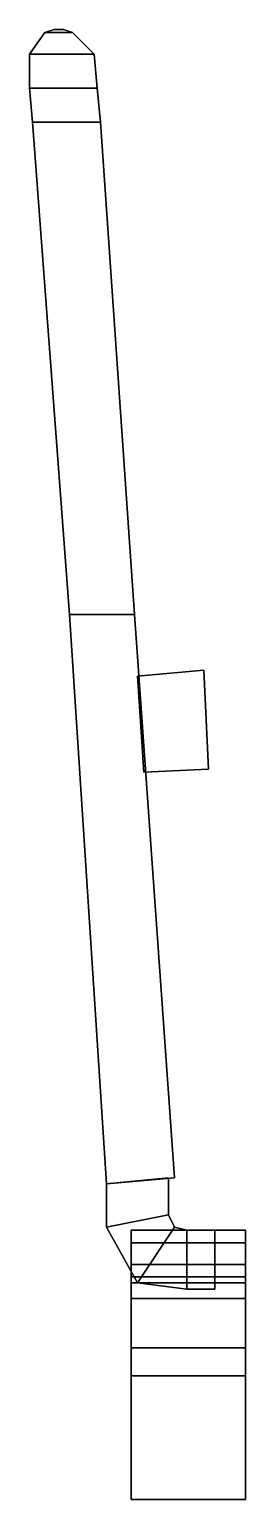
# Model space of a CAD drawing. Extents: x -0.1 to 0.6, y -4.7 to 0.05.
import ezdxf

# ---------------------------------------------------------------- set-up
doc = ezdxf.new("R2010")
doc.units = 0
doc.layers.add('SUPPORT', color=6, linetype='CONTINUOUS')

msp = doc.modelspace()

# ---------------------------------------------------------------- linework, layer by layer
at = {"layer": 'SUPPORT'}
for points in [[(0.01, 0.05, 0.17), (0.04, 0.04, 0.17), (-0.05, 0.04, 0.17), (-0.02, 0.05, 0.17)], [(-0.05, 0.04, 0.24), (0.04, 0.04, 0.24), (0.01, 0.05, 0.24), (-0.02, 0.05, 0.24)], [(-0.02, 0.05, 0.17), (-0.05, 0.04, 0.17), (-0.05, 0.04, 0.24), (-0.02, 0.05, 0.24)], [(-0.02, 0.05, -0.24), (-0.05, 0.04, -0.24), (-0.05, 0.04, -0.17), (-0.02, 0.05, -0.17)], [(0.01, 0.05, -0.24), (0.04, 0.04, -0.24), (-0.05, 0.04, -0.24), (-0.02, 0.05, -0.24)], [(-0.05, 0.04, -0.17), (0.04, 0.04, -0.17), (0.01, 0.05, -0.17), (-0.02, 0.05, -0.17)], [(-0.02, 0.05, 0.24), (0.01, 0.05, 0.24), (0.01, 0.05, 0.17), (-0.02, 0.05, 0.17)], [(-0.02, 0.05, -0.17), (0.01, 0.05, -0.17), (0.01, 0.05, -0.24), (-0.02, 0.05, -0.24)], [(0.01, 0.05, 0.24), (0.04, 0.04, 0.24), (0.04, 0.04, 0.17), (0.01, 0.05, 0.17)], [(0.01, 0.05, -0.17), (0.04, 0.04, -0.17), (0.04, 0.04, -0.24), (0.01, 0.05, -0.24)], [(-0.1, -0.03, 0.24), (0.11, -0.03, 0.24), (0.04, 0.04, 0.24), (-0.05, 0.04, 0.24)], [(0.04, 0.04, 0.17), (0.11, -0.03, 0.17), (-0.1, -0.03, 0.17), (-0.05, 0.04, 0.17)], [(-0.05, 0.04, 0.17), (-0.1, -0.03, 0.17), (-0.1, -0.03, 0.24), (-0.05, 0.04, 0.24)], [(-0.05, 0.04, -0.24), (-0.1, -0.03, -0.24), (-0.1, -0.03, -0.17), (-0.05, 0.04, -0.17)], [(0.04, 0.04, -0.24), (0.11, -0.03, -0.24), (-0.1, -0.03, -0.24), (-0.05, 0.04, -0.24)], [(-0.1, -0.03, -0.17), (0.11, -0.03, -0.17), (0.04, 0.04, -0.17), (-0.05, 0.04, -0.17)], [(0.04, 0.04, 0.24), (0.11, -0.03, 0.24), (0.11, -0.03, 0.17), (0.04, 0.04, 0.17)], [(0.04, 0.04, -0.17), (0.11, -0.03, -0.17), (0.11, -0.03, -0.24), (0.04, 0.04, -0.24)], [(-0.1, -0.14, 0.24), (0.12, -0.14, 0.24), (0.11, -0.03, 0.24), (-0.1, -0.03, 0.24)], [(0.11, -0.03, 0.17), (0.12, -0.14, 0.17), (-0.1, -0.14, 0.17), (-0.1, -0.03, 0.17)], [(-0.1, -0.03, 0.17), (-0.1, -0.14, 0.17), (-0.1, -0.14, 0.24), (-0.1, -0.03, 0.24)], [(-0.1, -0.03, -0.24), (-0.1, -0.14, -0.24), (-0.1, -0.14, -0.17), (-0.1, -0.03, -0.17)], [(0.11, -0.03, -0.24), (0.12, -0.14, -0.24), (-0.1, -0.14, -0.24), (-0.1, -0.03, -0.24)], [(-0.1, -0.14, -0.17), (0.12, -0.14, -0.17), (0.11, -0.03, -0.17), (-0.1, -0.03, -0.17)], [(0.11, -0.03, 0.24), (0.12, -0.14, 0.24), (0.12, -0.14, 0.17), (0.11, -0.03, 0.17)], [(0.11, -0.03, -0.17), (0.12, -0.14, -0.17), (0.12, -0.14, -0.24), (0.11, -0.03, -0.24)], [(-0.09, -0.25, 0.24), (0.13, -0.25, 0.24), (0.12, -0.14, 0.24), (-0.1, -0.14, 0.24)], [(0.12, -0.14, 0.17), (0.13, -0.25, 0.07), (-0.09, -0.25, 0.07), (-0.1, -0.14, 0.17)], [(-0.1, -0.14, 0.17), (-0.09, -0.25, 0.07), (-0.09, -0.25, 0.24), (-0.1, -0.14, 0.24)], [(-0.1, -0.14, -0.24), (-0.09, -0.25, -0.24), (-0.09, -0.25, -0.06), (-0.1, -0.14, -0.17)], [(0.12, -0.14, -0.24), (0.13, -0.25, -0.24), (-0.09, -0.25, -0.24), (-0.1, -0.14, -0.24)], [(-0.09, -0.25, -0.06), (0.13, -0.25, -0.06), (0.12, -0.14, -0.17), (-0.1, -0.14, -0.17)], [(0.12, -0.14, 0.24), (0.13, -0.25, 0.24), (0.13, -0.25, 0.07), (0.12, -0.14, 0.17)], [(0.12, -0.14, -0.17), (0.13, -0.25, -0.06), (0.13, -0.25, -0.24), (0.12, -0.14, -0.24)], [(0.13, -0.25, -0.24), (0.24, -1.84, -0.42), (0.03, -1.84, -0.42), (-0.09, -0.25, -0.24)], [(0.03, -1.84, -0.06), (0.24, -1.84, -0.06), (0.13, -0.25, 0.24), (-0.09, -0.25, 0.24)], [(-0.09, -0.25, 0.24), (0.13, -0.25, 0.24), (0.13, -0.25, -0.24), (-0.09, -0.25, -0.24)], [(-0.09, -0.25, -0.24), (0.03, -1.84, -0.42), (0.03, -1.84, -0.06), (-0.09, -0.25, 0.24)], [(0.13, -0.25, 0.24), (0.24, -1.84, -0.06), (0.24, -1.84, -0.42), (0.13, -0.25, -0.24)], [(0.15, -3.68, -0.39), (0.37, -3.66, -0.39), (0.24, -1.84, -0.06), (0.03, -1.84, -0.06)], [(0.24, -1.84, -0.42), (0.37, -3.66, -0.62), (0.15, -3.68, -0.63), (0.03, -1.84, -0.42)], [(0.03, -1.84, -0.42), (0.15, -3.68, -0.63), (0.15, -3.68, -0.39), (0.03, -1.84, -0.06)], [(0.24, -1.84, -0.06), (0.37, -3.66, -0.39), (0.37, -3.66, -0.62), (0.24, -1.84, -0.42)], [(0.48, -2.34, -0.3), (0.27, -2.35, -0.3), (0.25, -2.04, -0.3), (0.465, -2.02, -0.3)], [(0.27, -2.35, -0.3), (0.48, -2.34, -0.3), (0.465, -2.02, -0.3), (0.25, -2.04, -0.3)], [(0.15, -3.68, -0.63), (0.37, -3.66, -0.62), (0.37, -3.66, -0.39), (0.15, -3.68, -0.39)], [(0.15, -3.82, -0.41), (0.35, -3.78, -0.41), (0.35, -3.66, -0.39), (0.15, -3.68, -0.39)], [(0.35, -3.66, -0.62), (0.35, -3.78, -0.64), (0.15, -3.82, -0.64), (0.15, -3.68, -0.63)], [(0.15, -3.68, -0.63), (0.15, -3.82, -0.64), (0.15, -3.82, -0.41), (0.15, -3.68, -0.39)], [(0.35, -3.66, -0.39), (0.35, -3.78, -0.41), (0.35, -3.78, -0.64), (0.35, -3.66, -0.62)], [(0.15, -3.82, -0.41), (0.25, -4, -0.41), (0.37, -3.82, -0.41), (0.35, -3.78, -0.41)], [(0.37, -3.82, -0.64), (0.25, -4, -0.64), (0.15, -3.82, -0.64), (0.35, -3.78, -0.64)], [(0.35, -3.78, -0.41), (0.37, -3.82, -0.41), (0.37, -3.82, -0.64), (0.35, -3.78, -0.64)], [(0.15, -3.82, -0.64), (0.25, -4, -0.64), (0.25, -4, -0.41), (0.15, -3.82, -0.41)], [(0.6, -3.94, -0.49), (0.6, -3.83, -0.67), (0.23, -3.83, -0.67), (0.23, -3.94, -0.49)], [(0.23, -3.83, -0.67), (0.23, -4, -0.66), (0.23, -4.05, -0.59), (0.23, -3.94, -0.49)], [(0.23, -3.87, -0.92), (0.23, -4.21, -1.2), (0.23, -4, -0.85), (0.23, -3.83, -0.85)], [(0.23, -3.83, -0.85), (0.23, -4, -0.85), (0.23, -4, -0.66), (0.23, -3.83, -0.67)], [(0.6, -3.83, -0.67), (0.6, -3.83, -0.85), (0.23, -3.83, -0.85), (0.23, -3.83, -0.67)], [(0.6, -3.83, -0.85), (0.6, -3.87, -0.92), (0.23, -3.87, -0.92), (0.23, -3.83, -0.85)], [(0.41, -3.83, -0.64), (0.41, -4.02, -0.64), (0.25, -4, -0.64), (0.37, -3.82, -0.64)], [(0.25, -4, -0.41), (0.41, -4.02, -0.41), (0.41, -3.83, -0.41), (0.37, -3.82, -0.41)], [(0.37, -3.82, -0.41), (0.41, -3.83, -0.41), (0.41, -3.83, -0.64), (0.37, -3.82, -0.64)], [(0.41, -4.02, -0.41), (0.5, -4.02, -0.41), (0.5, -3.83, -0.41), (0.41, -3.83, -0.41)], [(0.5, -3.83, -0.64), (0.5, -4.02, -0.64), (0.41, -4.02, -0.64), (0.41, -3.83, -0.64)], [(0.41, -3.83, -0.41), (0.5, -3.83, -0.41), (0.5, -3.83, -0.64), (0.41, -3.83, -0.64)], [(0.5, -3.83, -0.41), (0.5, -4.02, -0.41), (0.5, -4.02, -0.64), (0.5, -3.83, -0.64)], [(0.6, -4.05, -0.59), (0.6, -4, -0.66), (0.6, -3.83, -0.67), (0.6, -3.94, -0.49)], [(0.6, -4, -0.85), (0.6, -4.21, -1.2), (0.6, -3.87, -0.92), (0.6, -3.83, -0.85)], [(0.6, -4, -0.66), (0.6, -4, -0.85), (0.6, -3.83, -0.85), (0.6, -3.83, -0.67)], [(0.6, -3.87, -0.92), (0.6, -4.21, -1.2), (0.23, -4.21, -1.2), (0.23, -3.87, -0.92)], [(0.23, -3.94, -0.49), (0.23, -4.05, -0.59), (0.6, -4.05, -0.59), (0.6, -3.94, -0.49)], [(0.6, -4.3, -0.49), (0.23, -4.3, -0.49), (0.23, -3.98, -0.49), (0.6, -3.98, -0.49)], [(0.23, -4.3, -0.49), (0.6, -4.3, -0.49), (0.6, -3.98, -0.49), (0.23, -3.98, -0.49)], [(0.23, -4, -0.85), (0.23, -4.21, -1.2), (0.6, -4.21, -1.2), (0.6, -4, -0.85)], [(0.23, -4, -0.66), (0.23, -4, -0.85), (0.6, -4, -0.85), (0.6, -4, -0.66)], [(0.23, -4.05, -0.59), (0.23, -4, -0.66), (0.6, -4, -0.66), (0.6, -4.05, -0.59)], [(0.25, -4, -0.64), (0.41, -4.02, -0.64), (0.41, -4.02, -0.41), (0.25, -4, -0.41)], [(0.41, -4.02, -0.64), (0.5, -4.02, -0.64), (0.5, -4.02, -0.41), (0.41, -4.02, -0.41)], [(0.23, -4.7, -0.3), (0.6, -4.7, -0.3), (0.6, -4.3, -0.49), (0.23, -4.3, -0.49)], [(0.6, -4.7, -0.3), (0.23, -4.7, -0.3), (0.23, -4.3, -0.49), (0.6, -4.3, -0.49)]]:
    msp.add_3dface(points, dxfattribs=at)

doc.saveas('drawing.dxf')
